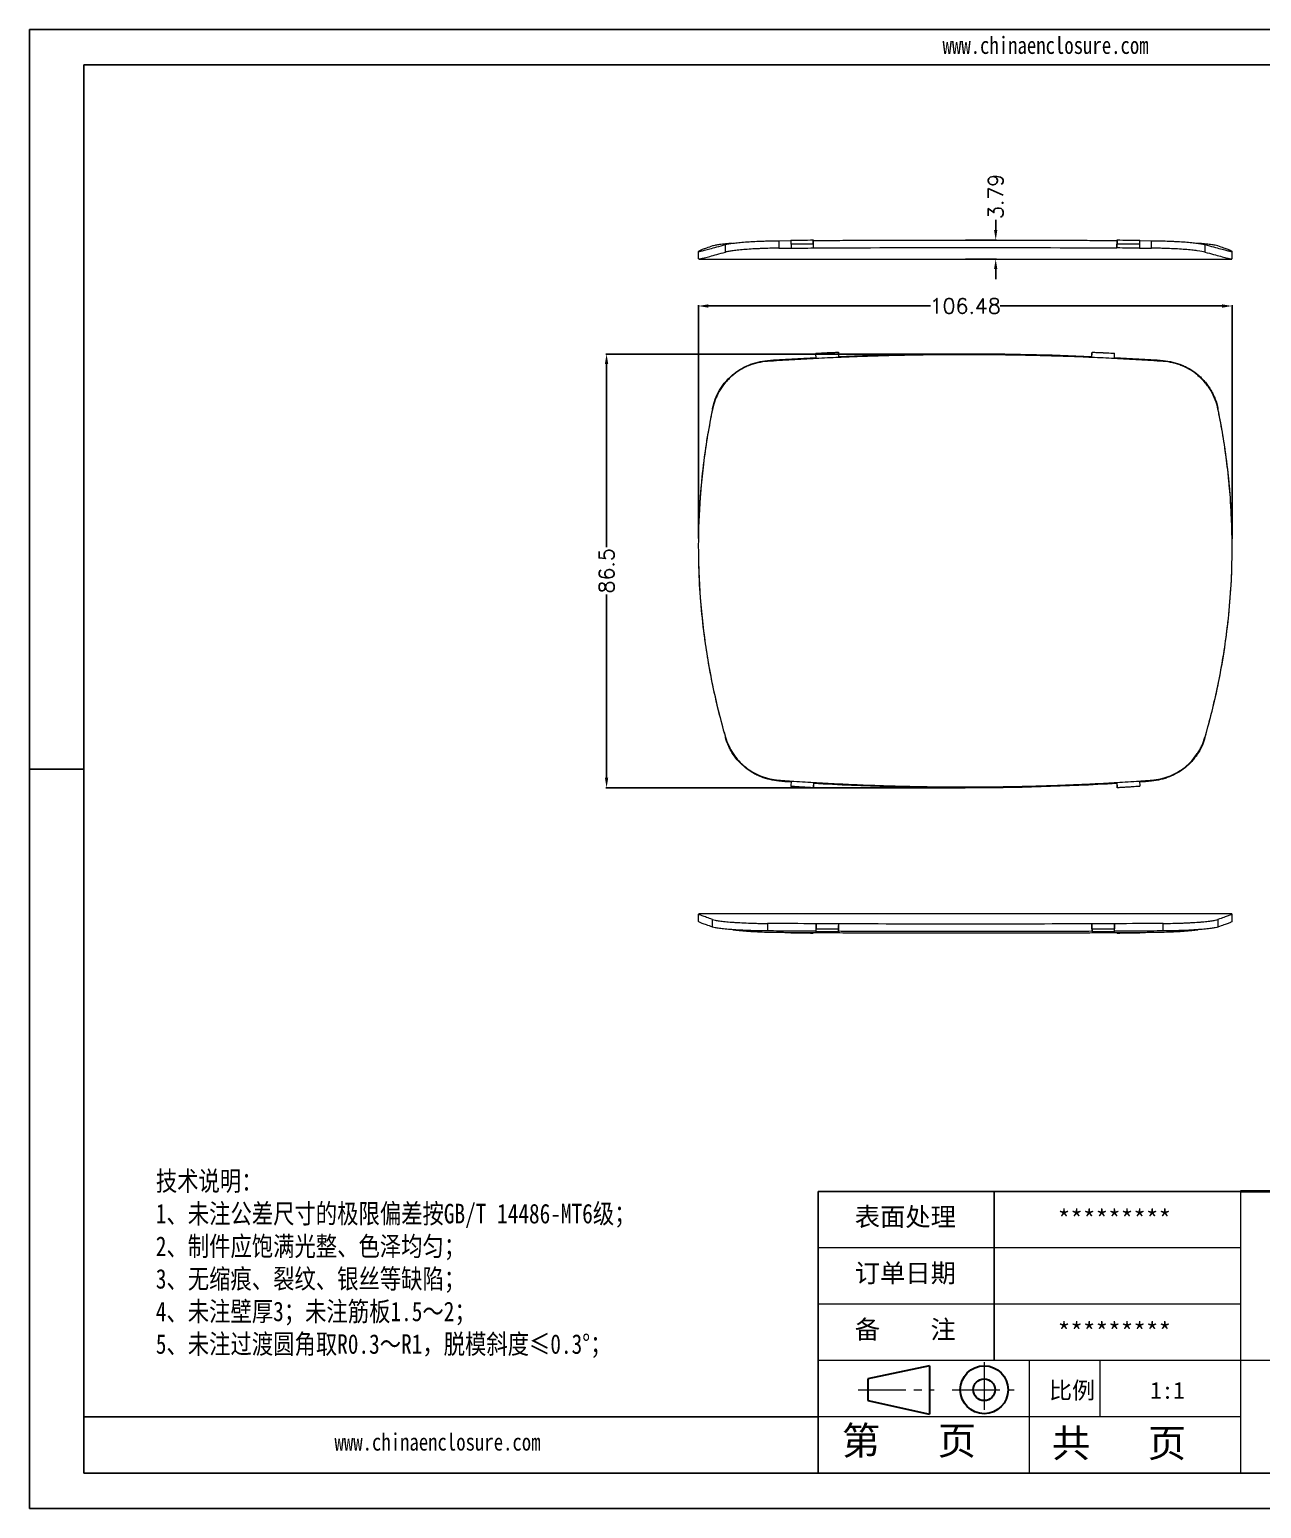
# Model space of a CAD drawing. Header units: inches. Extents: x 2685 to 4830, y 1126 to 1652.
# Drawn here: x 4412.7 to 4658.5, y 1125.7 to 1420.6 of the extents above; entities that cross this region are included whole.
import ezdxf

# ---------------------------------------------------------------- set-up
doc = ezdxf.new("R2010")
doc.units = ezdxf.units.IN
doc.header["$LTSCALE"] = 0.5
doc.linetypes.add('CENTER2', pattern=[28.575, 19.05, -3.175, 3.175, -3.175])
doc.layers.add('文字', color=81, linetype='Continuous')
for name, color, linetype, lineweight in [('粗实线', 7, 'Continuous', 30), ('细实线', 3, 'Continuous', 9), ('细点划线', 2, 'CENTER2', 9)]:
    doc.layers.add(name, color=color, linetype=linetype, lineweight=lineweight)
doc.styles.get("Standard").update_dxf_attribs({"font": 'txt', "bigfont": 'gbcbig.shx'})
doc.styles.add('宋体', font='', dxfattribs={"width": 0.8, "height": 3.5})
doc.styles.get('宋体').set_extended_font_data('SimSun')
doc.dimstyles.new('3', dxfattribs={"dimtxt": 3, "dimasz": 2, "dimexe": 0.18, "dimexo": 0.0625, "dimgap": 0.2, "dimtad": 0, "dimzin": 12, "dimdsep": 46, "dimtxsty": 'Standard', "dimcen": 1, "dimclrd": 3, "dimclre": 3, "dimclrt": 256, "dimadec": 0, "dimazin": 0, "dimtfac": 1, "dimtofl": 0, "dimtmove": 0, "dimatfit": 3, "dimfxl": 1, "dimtolj": 1, "dimtzin": 0, "dimarcsym": 0})

# ---------------------------------------------------------------- blocks, each defined once
blk = doc.blocks.new('*D129')
at = {"color": 3, "lineweight": -2}
for p, q in [((4546.14, 1319.1), (4546.14, 1365.67)), ((4548.14, 1365.49), (4592.43, 1365.49)), ((4650.62, 1365.49), (4606.33, 1365.49)), ((4652.62, 1319.03), (4652.62, 1365.67))]:
    blk.add_line(p, q, dxfattribs=at)
at = {"color": 3}
for points in [[(4548.14, 1365.82), (4548.14, 1365.15), (4546.14, 1365.49)], [(4650.62, 1365.82), (4650.62, 1365.15), (4652.62, 1365.49)]]:
    blk.add_solid(points, dxfattribs=at)
at = {"layer": 'Defpoints', "color": 0}
for p in [(4652.62, 1365.49), (4546.14, 1319.04), (4652.62, 1318.97)]:
    blk.add_point(p, dxfattribs=at)
at = {"insert": (4599.38, 1365.49), "char_height": 3, "attachment_point": 5}
blk.add_mtext('\\A1;106.48', dxfattribs=at)
blk = doc.blocks.new('*D130')
at = {"color": 3, "lineweight": -2}
for p, q in [((4599.32, 1355.91), (4527.65, 1355.91)), ((4527.83, 1353.91), (4527.83, 1317.36)), ((4527.83, 1271.41), (4527.83, 1307.96)), ((4599.32, 1269.41), (4527.65, 1269.41))]:
    blk.add_line(p, q, dxfattribs=at)
at = {"color": 3}
for points in [[(4527.49, 1353.91), (4528.16, 1353.91), (4527.83, 1355.91)], [(4527.49, 1271.41), (4528.16, 1271.41), (4527.83, 1269.41)]]:
    blk.add_solid(points, dxfattribs=at)
at = {"layer": 'Defpoints', "color": 0}
for p in [(4599.38, 1355.91), (4527.83, 1269.41), (4599.38, 1269.41)]:
    blk.add_point(p, dxfattribs=at)
at = {"insert": (4527.83, 1312.66), "char_height": 3, "attachment_point": 5, "rotation": 90}
blk.add_mtext('\\A1;86.5', dxfattribs=at)
blk = doc.blocks.new('*D132')
at = {"color": 3, "lineweight": -2}
for p, q in [((4605.46, 1380.65), (4605.46, 1382.65)), ((4599.44, 1378.65), (4605.64, 1378.65)), ((4599.44, 1374.85), (4605.64, 1374.85)), ((4605.46, 1372.85), (4605.46, 1370.85))]:
    blk.add_line(p, q, dxfattribs=at)
at = {"color": 3}
for points in [[(4605.13, 1380.65), (4605.79, 1380.65), (4605.46, 1378.65)], [(4605.13, 1372.85), (4605.79, 1372.85), (4605.46, 1374.85)]]:
    blk.add_solid(points, dxfattribs=at)
at = {"layer": 'Defpoints', "color": 0}
for p in [(4599.38, 1378.65), (4605.46, 1378.65), (4599.38, 1374.85)]:
    blk.add_point(p, dxfattribs=at)
at = {"insert": (4605.46, 1387.35), "char_height": 3, "attachment_point": 5, "rotation": 90}
blk.add_mtext('\\A1;3.79', dxfattribs=at)

msp = doc.modelspace()

# ---------------------------------------------------------------- linework, layer by layer
for p, q in [((4412.711, 1420.624), (4829.879, 1420.624)), ((4412.711, 1420.624), (4412.711, 1125.657)), ((4423.505, 1413.601), (4822.856, 1413.601)), ((4423.505, 1413.601), (4423.505, 1132.68)), ((4423.505, 1273.14), (4412.711, 1273.14)), ((4412.711, 1262.216), (4412.711, 1125.657)), ((4654.303, 1188.864), (4570.027, 1188.864)), ((4570.027, 1132.68), (4570.027, 1188.864)), ((4605.142, 1155.153), (4605.142, 1188.864)), ((4570.027, 1143.917), (4423.505, 1143.917)), ((4423.505, 1132.68), (4822.856, 1132.68)), ((4412.711, 1125.657), (4829.879, 1125.657)), ((4412.711, 1125.657), (4605.844, 1125.657))]:
    msp.add_line(p, q)
at = {"color": 7, "linetype": 'Continuous', "lineweight": 15}
for p, q in [((4562.202, 1378.512), (4564.564, 1378.528)), ((4564.564, 1378.628), (4564.564, 1377.855)), ((4564.633, 1377.855), (4564.633, 1377.036)), ((4569.073, 1377.855), (4569.073, 1378.658)), ((4569.132, 1378.557), (4569.073, 1378.658)), ((4569.128, 1377.855), (4569.073, 1377.855)), ((4569.132, 1377.065), (4569.132, 1378.557)), ((4629.632, 1378.557), (4629.691, 1378.658)), ((4629.632, 1378.557), (4629.632, 1377.065)), ((4629.691, 1377.855), (4629.637, 1377.855)), ((4629.691, 1378.658), (4629.691, 1377.855)), ((4634.131, 1377.855), (4634.131, 1377.036)), ((4634.2, 1377.855), (4634.2, 1378.628)), ((4634.2, 1378.528), (4636.563, 1378.512)), ((4546.132, 1376.368), (4546.132, 1374.868)), ((4546.203, 1374.855), (4652.56, 1374.855)), ((4652.632, 1374.868), (4652.632, 1376.368)), ((4569.581, 1356.059), (4569.581, 1356.008)), ((4569.632, 1355.013), (4569.581, 1356.008)), ((4574.089, 1356.219), (4574.089, 1356.273)), ((4574.132, 1355.225), (4574.089, 1356.219)), ((4574.128, 1355.368), (4574.132, 1355.368)), ((4574.132, 1355.225), (4574.132, 1355.368)), ((4624.632, 1355.225), (4624.676, 1356.219)), ((4624.632, 1355.368), (4624.632, 1355.225)), ((4624.636, 1355.368), (4624.632, 1355.368)), ((4624.676, 1356.273), (4624.676, 1356.219)), ((4629.132, 1355.013), (4629.183, 1356.008)), ((4629.183, 1356.008), (4629.183, 1356.059)), ((4564.632, 1270.743), (4564.564, 1269.75)), ((4564.564, 1269.75), (4564.564, 1269.672)), ((4569.132, 1270.458), (4569.073, 1269.465)), ((4569.073, 1269.383), (4569.073, 1269.465)), ((4569.132, 1270.307), (4569.128, 1270.307)), ((4569.132, 1270.307), (4569.132, 1270.458)), ((4629.632, 1270.458), (4629.691, 1269.465)), ((4629.632, 1270.458), (4629.632, 1270.307)), ((4629.632, 1270.307), (4629.637, 1270.307)), ((4629.691, 1269.465), (4629.691, 1269.383)), ((4634.132, 1270.743), (4634.2, 1269.75)), ((4634.2, 1269.672), (4634.2, 1269.75)), ((4546.132, 1244.214), (4546.132, 1242.714)), ((4652.56, 1244.228), (4546.203, 1244.228)), ((4569.632, 1241.228), (4569.632, 1242.276)), ((4574.132, 1240.763), (4574.132, 1242.256)), ((4624.632, 1242.256), (4624.632, 1240.763)), ((4629.132, 1241.228), (4629.132, 1242.276)), ((4652.632, 1242.715), (4652.632, 1244.214)), ((4564.632, 1240.554), (4564.564, 1240.454)), ((4564.564, 1240.454), (4564.564, 1240.554)), ((4569.132, 1240.525), (4569.073, 1240.424)), ((4569.581, 1241.228), (4569.581, 1240.688)), ((4574.089, 1240.668), (4574.089, 1241.228)), ((4574.089, 1241.228), (4574.128, 1241.228)), ((4574.132, 1240.763), (4574.089, 1240.668)), ((4624.632, 1240.763), (4624.676, 1240.668)), ((4624.636, 1241.228), (4624.676, 1241.228)), ((4624.676, 1241.228), (4624.676, 1240.668)), ((4629.183, 1240.688), (4629.183, 1241.228)), ((4629.632, 1240.525), (4629.691, 1240.424)), ((4634.132, 1240.554), (4634.2, 1240.454)), ((4634.2, 1240.554), (4634.2, 1240.454))]:
    msp.add_line(p, q, dxfattribs=at)
at = {"color": 7, "linetype": 'Continuous', "lineweight": 15, "flags": 128}
for points in [[(4551.556, 1376.244), (4551.554, 1376.617), (4551.552, 1377.177), (4551.551, 1377.444), (4551.549, 1377.737)], [(4562.202, 1378.512), (4562.205, 1377.765), (4562.206, 1377.408), (4562.207, 1377.019)], [(4564.627, 1377.855), (4564.629, 1377.445), (4564.632, 1377.036)], [(4569.132, 1377.065), (4569.13, 1377.46), (4569.128, 1377.855)], [(4629.632, 1377.065), (4629.635, 1377.46), (4629.637, 1377.855)], [(4634.138, 1377.855), (4634.135, 1377.445), (4634.132, 1377.036)], [(4636.557, 1377.019), (4636.559, 1377.392), (4636.561, 1377.952), (4636.562, 1378.362), (4636.563, 1378.512)], [(4647.215, 1377.737), (4647.212, 1376.991), (4647.211, 1376.863), (4647.21, 1376.481), (4647.209, 1376.244)], [(4559.904, 1354.577), (4559.903, 1354.542), (4559.902, 1354.507), (4559.9, 1354.437)], [(4574.089, 1356.273), (4574.1, 1356.022), (4574.116, 1355.646), (4574.128, 1355.368)], [(4624.636, 1355.368), (4624.654, 1355.771), (4624.665, 1356.022), (4624.676, 1356.273)], [(4638.864, 1354.437), (4638.863, 1354.472), (4638.862, 1354.507), (4638.86, 1354.577)], [(4548.962, 1344.931), (4548.965, 1344.998), (4548.965, 1345.01), (4548.967, 1345.054), (4548.968, 1345.066)], [(4649.797, 1345.066), (4649.798, 1345.032), (4649.8, 1344.998), (4649.803, 1344.931)], [(4551.556, 1279.356), (4551.554, 1279.391), (4551.552, 1279.444), (4551.551, 1279.469), (4551.549, 1279.497)], [(4647.215, 1279.497), (4647.212, 1279.426), (4647.211, 1279.414), (4647.21, 1279.378), (4647.209, 1279.356)], [(4562.202, 1270.913), (4562.205, 1270.838), (4562.206, 1270.802), (4562.207, 1270.763)], [(4569.128, 1270.307), (4569.103, 1269.885), (4569.088, 1269.634), (4569.073, 1269.383)], [(4629.691, 1269.383), (4629.677, 1269.634), (4629.662, 1269.885), (4629.637, 1270.307)], [(4636.557, 1270.763), (4636.559, 1270.801), (4636.561, 1270.857), (4636.562, 1270.898), (4636.563, 1270.913)], [(4548.962, 1241.623), (4548.965, 1242.37), (4548.965, 1242.506), (4548.967, 1242.995), (4548.968, 1243.117)], [(4559.904, 1242.331), (4559.903, 1241.957), (4559.902, 1241.584), (4559.9, 1240.837)], [(4569.632, 1242.276), (4569.63, 1241.752), (4569.627, 1241.228)], [(4574.128, 1241.228), (4574.13, 1241.742), (4574.132, 1242.256)], [(4624.636, 1241.228), (4624.634, 1241.742), (4624.632, 1242.256)], [(4629.132, 1242.276), (4629.135, 1241.752), (4629.137, 1241.228)], [(4638.864, 1240.837), (4638.863, 1241.21), (4638.862, 1241.584), (4638.86, 1242.331)], [(4649.797, 1243.117), (4649.798, 1242.744), (4649.8, 1242.37), (4649.803, 1241.623)]]:
    msp.add_lwpolyline(points, dxfattribs=at)
at = {"color": 7, "linetype": 'Continuous', "lineweight": 15}
for points, knots in [([(4546.203, 1376.364), (4546.207, 1376.361), (4546.229, 1376.347), (4546.595, 1376.422), (4547.316, 1376.595), (4548.396, 1376.878), (4549.77, 1377.249), (4550.956, 1377.574), (4551.549, 1377.737)], [0, 0, 0, 0, 0.0445621, 0.2364547, 0.427833, 0.6185109, 0.8090425, 1, 1, 1, 1]), ([(4552.92, 1377.986), (4552.812, 1377.979), (4552.165, 1377.936), (4551.197, 1377.839), (4550.135, 1377.709), (4549.382, 1377.58), (4549.102, 1377.499), (4548.962, 1377.459)], [0, 0, 0, 0, 0.0513586, 0.3077341, 0.5641096, 0.7820547, 1, 1, 1, 1]), ([(4551.549, 1377.737), (4551.892, 1377.831), (4552.401, 1377.924), (4553.244, 1378.035), (4553.424, 1378.057), (4553.799, 1378.1), (4553.994, 1378.121), (4554.605, 1378.181), (4555.044, 1378.22), (4555.987, 1378.291), (4556.495, 1378.325), (4557.542, 1378.384), (4558.085, 1378.409), (4558.929, 1378.442), (4559.215, 1378.452), (4559.798, 1378.47), (4560.095, 1378.478), (4560.987, 1378.498), (4561.59, 1378.507), (4562.202, 1378.512)], [0, 0, 0, 0, 0.25, 0.25, 0.3125, 0.3125, 0.375, 0.375, 0.5, 0.5, 0.625, 0.625, 0.75, 0.75, 0.8125, 0.8125, 0.875, 0.875, 1, 1, 1, 1]), ([(4569.073, 1377.855), (4568.073, 1377.855), (4567.073, 1377.855), (4566.073, 1377.855), (4565.57, 1377.855), (4565.067, 1377.855), (4564.564, 1377.855)], [0, 0, 0, 0, 0.0030059518, 0.0030059518, 0.0030059518, 0.0045180425, 0.0045180425, 0.0045180425, 0.0045180425]), ([(4569.132, 1378.557), (4569.907, 1378.562), (4571.457, 1378.571), (4573.781, 1378.583), (4576.107, 1378.595), (4578.432, 1378.605), (4580.759, 1378.614), (4583.085, 1378.622), (4585.412, 1378.629), (4587.739, 1378.635), (4590.067, 1378.64), (4592.395, 1378.644), (4594.724, 1378.647), (4597.053, 1378.648), (4600.048, 1378.649), (4603.708, 1378.647), (4608.032, 1378.642), (4612.355, 1378.632), (4616.677, 1378.619), (4620.997, 1378.602), (4625.316, 1378.582), (4628.193, 1378.566), (4629.632, 1378.557)], [0, 0, 0, 0, 0.0384606, 0.0769184, 0.1153742, 0.1538289, 0.1922833, 0.230738, 0.269194, 0.3076521, 0.3461129, 0.3845774, 0.4230463, 0.4615204, 0.5000005, 0.5714586, 0.6428984, 0.7143248, 0.7857431, 0.8571584, 0.9285756, 1, 1, 1, 1]), ([(4634.2, 1377.855), (4633.201, 1377.855), (4632.201, 1377.855), (4631.201, 1377.855), (4630.698, 1377.855), (4630.195, 1377.855), (4629.691, 1377.855)], [0, 0, 0, 0, 0.0030059518, 0.0030059518, 0.0030059518, 0.0045180425, 0.0045180425, 0.0045180425, 0.0045180425]), ([(4636.563, 1378.512), (4637.785, 1378.503), (4638.963, 1378.476), (4640.381, 1378.421), (4640.662, 1378.409), (4641.21, 1378.383), (4641.478, 1378.369), (4642.261, 1378.325), (4642.759, 1378.293), (4643.704, 1378.221), (4644.153, 1378.182), (4644.969, 1378.101), (4645.341, 1378.058), (4645.845, 1377.992), (4646.004, 1377.97), (4646.303, 1377.924), (4646.443, 1377.901), (4646.829, 1377.831), (4647.044, 1377.784), (4647.215, 1377.737)], [0, 0, 0, 0, 0.25, 0.25, 0.3125, 0.3125, 0.375, 0.375, 0.5, 0.5, 0.625, 0.625, 0.75, 0.75, 0.8125, 0.8125, 0.875, 0.875, 1, 1, 1, 1]), ([(4649.803, 1377.459), (4649.633, 1377.507), (4649.294, 1377.602), (4648.377, 1377.744), (4647.233, 1377.877), (4646.274, 1377.953), (4645.813, 1377.99)], [0, 0, 0, 0, 0.2546759, 0.5093515, 0.7640283, 1, 1, 1, 1]), ([(4647.215, 1377.737), (4647.808, 1377.575), (4648.992, 1377.25), (4650.362, 1376.879), (4651.441, 1376.597), (4652.163, 1376.424), (4652.532, 1376.347), (4652.556, 1376.361), (4652.56, 1376.364)], [0, 0, 0, 0, 0.1906172, 0.3807004, 0.5707078, 0.7613236, 0.9523812, 1, 1, 1, 1]), ([(4548.962, 1377.459), (4548.55, 1377.315), (4547.726, 1377.029), (4546.875, 1376.714), (4546.34, 1376.496), (4546.108, 1376.386), (4546.153, 1376.378), (4546.162, 1376.377)], [0, 0, 0, 0, 0.23556323, 0.47080985, 0.70641655, 0.94176837, 1, 1, 1, 1]), ([(4546.203, 1374.864), (4546.207, 1374.861), (4546.229, 1374.847), (4546.595, 1374.922), (4547.317, 1375.096), (4548.399, 1375.38), (4549.774, 1375.753), (4550.961, 1376.08), (4551.556, 1376.244)], [0, 0, 0, 0, 0.0445378, 0.2364524, 0.4278456, 0.6185313, 0.8090582, 1, 1, 1, 1]), ([(4562.207, 1377.019), (4560.985, 1377.01), (4559.806, 1376.983), (4558.388, 1376.928), (4558.107, 1376.916), (4557.559, 1376.89), (4557.291, 1376.877), (4556.507, 1376.833), (4556.01, 1376.8), (4555.065, 1376.728), (4554.616, 1376.689), (4553.799, 1376.608), (4553.428, 1376.565), (4552.924, 1376.499), (4552.765, 1376.476), (4552.467, 1376.431), (4552.327, 1376.408), (4551.941, 1376.338), (4551.726, 1376.291), (4551.556, 1376.244)], [0, 0, 0, 0, 0.25, 0.25, 0.3125, 0.3125, 0.375, 0.375, 0.5, 0.5, 0.625, 0.625, 0.75, 0.75, 0.8125, 0.8125, 0.875, 0.875, 1, 1, 1, 1]), ([(4569.132, 1377.065), (4579.204, 1377.125), (4589.287, 1377.157), (4609.477, 1377.157), (4619.561, 1377.125), (4629.632, 1377.065)], [0.16593673, 0.16593673, 0.16593673, 0.16593673, 0.5, 0.5, 0.83406327, 0.83406327, 0.83406327, 0.83406327]), ([(4647.209, 1376.244), (4646.867, 1376.338), (4646.358, 1376.43), (4645.516, 1376.542), (4645.336, 1376.564), (4644.962, 1376.607), (4644.766, 1376.628), (4644.155, 1376.689), (4643.716, 1376.727), (4642.773, 1376.799), (4642.266, 1376.832), (4641.218, 1376.891), (4640.675, 1376.917), (4639.831, 1376.949), (4639.544, 1376.959), (4638.961, 1376.977), (4638.665, 1376.985), (4637.772, 1377.006), (4637.168, 1377.015), (4636.557, 1377.019)], [0, 0, 0, 0, 0.25, 0.25, 0.3125, 0.3125, 0.375, 0.375, 0.5, 0.5, 0.625, 0.625, 0.75, 0.75, 0.8125, 0.8125, 0.875, 0.875, 1, 1, 1, 1]), ([(4647.209, 1376.244), (4647.802, 1376.08), (4648.988, 1375.754), (4650.36, 1375.382), (4651.44, 1375.098), (4652.163, 1374.924), (4652.532, 1374.847), (4652.556, 1374.861), (4652.56, 1374.864)], [0, 0, 0, 0, 0.1906024, 0.3806815, 0.5706968, 0.7613276, 0.9524071, 1, 1, 1, 1]), ([(4652.603, 1376.377), (4652.612, 1376.378), (4652.658, 1376.385), (4652.427, 1376.495), (4651.892, 1376.713), (4651.041, 1377.028), (4650.215, 1377.315), (4649.803, 1377.459)], [0, 0, 0, 0, 0.0561051, 0.2928947, 0.5285062, 0.7641201, 1, 1, 1, 1]), ([(4559.9, 1354.437), (4559.246, 1354.393), (4558.605, 1354.296), (4557.347, 1354.003), (4556.731, 1353.806), (4555.824, 1353.433), (4555.527, 1353.296), (4554.949, 1353.001), (4554.668, 1352.842), (4553.844, 1352.334), (4553.323, 1351.952), (4552.585, 1351.311), (4552.346, 1351.086), (4551.892, 1350.622), (4551.676, 1350.382), (4551.058, 1349.638), (4550.687, 1349.111), (4550.193, 1348.27), (4550.038, 1347.981), (4549.756, 1347.395), (4549.627, 1347.098), (4549.278, 1346.192), (4549.095, 1345.57), (4548.962, 1344.931)], [0, 0, 0, 0, 0.125, 0.125, 0.25, 0.25, 0.3125, 0.3125, 0.375, 0.375, 0.5, 0.5, 0.5625, 0.5625, 0.625, 0.625, 0.75, 0.75, 0.8125, 0.8125, 0.875, 0.875, 1, 1, 1, 1]), ([(4548.968, 1345.066), (4549.1, 1345.706), (4549.283, 1346.326), (4549.746, 1347.529), (4550.025, 1348.112), (4550.52, 1348.956), (4550.696, 1349.231), (4551.068, 1349.762), (4551.264, 1350.018), (4551.882, 1350.763), (4552.333, 1351.226), (4553.07, 1351.867), (4553.326, 1352.072), (4553.849, 1352.457), (4554.117, 1352.638), (4554.941, 1353.148), (4555.516, 1353.442), (4556.419, 1353.816), (4556.727, 1353.929), (4557.347, 1354.128), (4557.661, 1354.215), (4558.608, 1354.436), (4559.25, 1354.533), (4559.904, 1354.577)], [0, 0, 0, 0, 0.125, 0.125, 0.25, 0.25, 0.3125, 0.3125, 0.375, 0.375, 0.5, 0.5, 0.5625, 0.5625, 0.625, 0.625, 0.75, 0.75, 0.8125, 0.8125, 0.875, 0.875, 1, 1, 1, 1]), ([(4569.632, 1355.013), (4568.821, 1354.971), (4567.198, 1354.887), (4564.765, 1354.747), (4562.332, 1354.598), (4560.711, 1354.491), (4559.9, 1354.437)], [0, 0, 0, 0, 0.2499657, 0.4999513, 0.7499613, 1, 1, 1, 1]), ([(4569.581, 1356.059), (4570.582, 1356.11), (4571.582, 1356.159), (4572.583, 1356.205), (4573.085, 1356.229), (4573.587, 1356.251), (4574.089, 1356.273)], [0, 0, 0, 0, 0.0030052379, 0.0030052379, 0.0030052379, 0.0045128198, 0.0045128198, 0.0045128198, 0.0045128198]), ([(4574.133, 1355.225), (4573.383, 1355.192), (4571.882, 1355.126), (4570.382, 1355.051), (4569.632, 1355.013)], [0, 0, 0, 0, 0.4999893, 1, 1, 1, 1]), ([(4624.631, 1355.368), (4616.221, 1355.732), (4607.805, 1355.914), (4590.959, 1355.914), (4582.542, 1355.732), (4574.132, 1355.368)], [0.23864944, 0.23864944, 0.23864944, 0.23864944, 0.5, 0.5, 0.76136253, 0.76136253, 0.76136253, 0.76136253]), ([(4624.632, 1355.225), (4623.868, 1355.257), (4622.339, 1355.321), (4620.044, 1355.406), (4617.75, 1355.483), (4615.455, 1355.55), (4613.16, 1355.609), (4610.864, 1355.658), (4608.569, 1355.699), (4606.272, 1355.73), (4603.976, 1355.753), (4601.679, 1355.766), (4598.744, 1355.772), (4595.172, 1355.759), (4590.962, 1355.714), (4586.753, 1355.638), (4582.545, 1355.532), (4578.338, 1355.398), (4575.535, 1355.283), (4574.133, 1355.225)], [0, 0, 0, 0, 0.0454476, 0.0908947, 0.1363418, 0.1817898, 0.2272393, 0.2726911, 0.3181458, 0.3636042, 0.4090669, 0.4545347, 0.5000083, 0.5833693, 0.6667129, 0.7500434, 0.8333652, 0.9166826, 1, 1, 1, 1]), ([(4629.132, 1355.013), (4628.382, 1355.051), (4626.882, 1355.126), (4625.382, 1355.192), (4624.632, 1355.225)], [0, 0, 0, 0, 0.5000107, 1, 1, 1, 1]), ([(4624.676, 1356.273), (4625.676, 1356.229), (4626.677, 1356.183), (4627.678, 1356.134), (4628.18, 1356.11), (4628.681, 1356.085), (4629.183, 1356.059)], [0, 0, 0, 0, 0.0030052379, 0.0030052379, 0.0030052379, 0.0045128198, 0.0045128198, 0.0045128198, 0.0045128198]), ([(4638.864, 1354.437), (4638.054, 1354.491), (4636.432, 1354.598), (4633.999, 1354.747), (4631.566, 1354.887), (4629.943, 1354.971), (4629.132, 1355.013)], [0, 0, 0, 0, 0.2500387, 0.5000487, 0.7500343, 1, 1, 1, 1]), ([(4638.86, 1354.577), (4639.514, 1354.533), (4640.155, 1354.436), (4641.413, 1354.142), (4642.03, 1353.945), (4642.937, 1353.572), (4643.234, 1353.435), (4643.811, 1353.14), (4644.093, 1352.981), (4644.917, 1352.472), (4645.438, 1352.09), (4646.176, 1351.449), (4646.414, 1351.224), (4646.868, 1350.76), (4647.084, 1350.52), (4647.703, 1349.775), (4648.074, 1349.247), (4648.567, 1348.406), (4648.721, 1348.117), (4649.004, 1347.531), (4649.132, 1347.233), (4649.481, 1346.327), (4649.664, 1345.706), (4649.797, 1345.066)], [0, 0, 0, 0, 0.125, 0.125, 0.25, 0.25, 0.3125, 0.3125, 0.375, 0.375, 0.5, 0.5, 0.5625, 0.5625, 0.625, 0.625, 0.75, 0.75, 0.8125, 0.8125, 0.875, 0.875, 1, 1, 1, 1]), ([(4649.803, 1344.931), (4649.67, 1345.571), (4649.486, 1346.191), (4649.023, 1347.393), (4648.744, 1347.976), (4648.249, 1348.82), (4648.072, 1349.095), (4647.7, 1349.625), (4647.504, 1349.882), (4646.887, 1350.626), (4646.436, 1351.088), (4645.698, 1351.729), (4645.442, 1351.934), (4644.919, 1352.319), (4644.651, 1352.5), (4643.827, 1353.009), (4643.252, 1353.303), (4642.35, 1353.676), (4642.041, 1353.789), (4641.421, 1353.988), (4641.108, 1354.075), (4640.161, 1354.296), (4639.518, 1354.393), (4638.864, 1354.437)], [0, 0, 0, 0, 0.125, 0.125, 0.25, 0.25, 0.3125, 0.3125, 0.375, 0.375, 0.5, 0.5, 0.5625, 0.5625, 0.625, 0.625, 0.75, 0.75, 0.8125, 0.8125, 0.875, 0.875, 1, 1, 1, 1]), ([(4548.968, 1345.066), (4548.555, 1342.922), (4547.73, 1338.639), (4546.875, 1332.139), (4546.349, 1325.607), (4546.115, 1321.231), (4546.142, 1319.041), (4546.142, 1319.035)], [0, 0, 0, 0, 0.2499684, 0.4996044, 0.749635, 0.9993989, 1, 1, 1, 1]), ([(4652.623, 1318.966), (4652.623, 1318.971), (4652.651, 1321.175), (4652.418, 1325.567), (4651.892, 1332.118), (4651.037, 1338.627), (4650.21, 1342.919), (4649.797, 1345.066)], [0, 0, 0, 0, 0.0005858, 0.2513114, 0.5007874, 0.7502562, 1, 1, 1, 1]), ([(4548.962, 1344.931), (4548.916, 1344.709), (4548.825, 1344.266), (4548.397, 1342.122), (4547.751, 1338.484), (4546.837, 1331.86), (4546.163, 1323.71), (4546.088, 1316.743), (4546.31, 1309.502), (4546.744, 1303.744), (4547.673, 1296.821), (4548.566, 1291.68), (4549.655, 1286.579), (4550.599, 1282.87), (4551.255, 1280.516), (4551.451, 1279.837), (4551.549, 1279.497)], [0, 0, 0, 0, 0.0102825, 0.0205653, 0.099305, 0.1779777, 0.323934, 0.4697995, 0.4934359, 0.6522744, 0.7311665, 0.8101115, 0.8889492, 0.9678629, 0.9839315, 1, 1, 1, 1]), ([(4647.215, 1279.497), (4647.313, 1279.835), (4647.509, 1280.512), (4648.163, 1282.86), (4649.106, 1286.562), (4650.193, 1291.65), (4651.085, 1296.776), (4652.013, 1303.672), (4652.451, 1309.445), (4652.681, 1316.851), (4652.611, 1322.449), (4652.153, 1329.138), (4651.627, 1334.121), (4650.915, 1339.079), (4650.266, 1342.675), (4649.866, 1344.62), (4649.803, 1344.931)], [0, 0, 0, 0, 0.016012, 0.032024, 0.110777, 0.1894542, 0.2681336, 0.3467604, 0.5049325, 0.5301899, 0.6825938, 0.7583272, 0.8340998, 0.9098148, 0.9855934, 1, 1, 1, 1]), ([(4546.209, 1313.529), (4546.212, 1313.179), (4546.236, 1310.574), (4546.597, 1305.73), (4547.316, 1299.028), (4548.399, 1292.393), (4549.774, 1285.821), (4550.961, 1281.512), (4551.556, 1279.356)], [0, 0, 0, 0, 0.0302765, 0.2250556, 0.4193056, 0.6128375, 0.8062082, 1, 1, 1, 1]), ([(4647.209, 1279.356), (4647.802, 1281.508), (4648.988, 1285.809), (4650.36, 1292.363), (4651.441, 1298.976), (4652.16, 1305.651), (4652.525, 1310.506), (4652.55, 1313.13), (4652.553, 1313.51)], [0, 0, 0, 0, 0.19355758, 0.3865837, 0.57954502, 0.77313144, 0.96717357, 1, 1, 1, 1]), ([(4551.549, 1279.497), (4551.892, 1278.324), (4552.401, 1277.232), (4553.244, 1275.967), (4553.424, 1275.719), (4553.799, 1275.241), (4553.994, 1275.01), (4554.605, 1274.341), (4555.044, 1273.928), (4555.987, 1273.167), (4556.495, 1272.818), (4557.542, 1272.209), (4558.085, 1271.945), (4558.929, 1271.612), (4559.215, 1271.511), (4559.798, 1271.331), (4560.095, 1271.251), (4560.987, 1271.048), (4561.59, 1270.957), (4562.202, 1270.913)], [0, 0, 0, 0, 0.25, 0.25, 0.3125, 0.3125, 0.375, 0.375, 0.5, 0.5, 0.625, 0.625, 0.75, 0.75, 0.8125, 0.8125, 0.875, 0.875, 1, 1, 1, 1]), ([(4562.207, 1270.763), (4560.985, 1270.852), (4559.806, 1271.121), (4558.388, 1271.679), (4558.107, 1271.802), (4557.559, 1272.067), (4557.291, 1272.209), (4556.507, 1272.665), (4556.01, 1273.007), (4555.065, 1273.767), (4554.616, 1274.189), (4553.799, 1275.082), (4553.428, 1275.557), (4552.924, 1276.31), (4552.765, 1276.568), (4552.467, 1277.099), (4552.327, 1277.371), (4551.941, 1278.199), (4551.726, 1278.769), (4551.556, 1279.356)], [0, 0, 0, 0, 0.25, 0.25, 0.3125, 0.3125, 0.375, 0.375, 0.5, 0.5, 0.625, 0.625, 0.75, 0.75, 0.8125, 0.8125, 0.875, 0.875, 1, 1, 1, 1]), ([(4647.209, 1279.356), (4646.867, 1278.182), (4646.358, 1277.089), (4645.516, 1275.823), (4645.336, 1275.574), (4644.962, 1275.096), (4644.766, 1274.865), (4644.155, 1274.196), (4643.716, 1273.782), (4642.773, 1273.02), (4642.266, 1272.67), (4641.218, 1272.061), (4640.675, 1271.797), (4639.831, 1271.463), (4639.544, 1271.362), (4638.961, 1271.182), (4638.665, 1271.102), (4637.772, 1270.898), (4637.168, 1270.808), (4636.557, 1270.763)], [0, 0, 0, 0, 0.25, 0.25, 0.3125, 0.3125, 0.375, 0.375, 0.5, 0.5, 0.625, 0.625, 0.75, 0.75, 0.8125, 0.8125, 0.875, 0.875, 1, 1, 1, 1]), ([(4636.563, 1270.913), (4637.785, 1271.002), (4638.963, 1271.27), (4640.381, 1271.827), (4640.662, 1271.95), (4641.21, 1272.215), (4641.478, 1272.357), (4642.261, 1272.812), (4642.759, 1273.154), (4643.704, 1273.913), (4644.153, 1274.334), (4644.969, 1275.227), (4645.341, 1275.701), (4645.845, 1276.454), (4646.004, 1276.712), (4646.303, 1277.242), (4646.443, 1277.514), (4646.829, 1278.342), (4647.044, 1278.91), (4647.215, 1279.497)], [0, 0, 0, 0, 0.25, 0.25, 0.3125, 0.3125, 0.375, 0.375, 0.5, 0.5, 0.625, 0.625, 0.75, 0.75, 0.8125, 0.8125, 0.875, 0.875, 1, 1, 1, 1]), ([(4562.202, 1270.913), (4562.607, 1270.884), (4563.417, 1270.826), (4564.228, 1270.77), (4564.633, 1270.743)], [0, 0, 0, 0, 0.5000187, 1, 1, 1, 1]), ([(4569.073, 1269.383), (4568.073, 1269.443), (4567.073, 1269.506), (4566.073, 1269.571), (4565.57, 1269.604), (4565.067, 1269.638), (4564.564, 1269.672)], [0, 0, 0, 0, 0.0030059518, 0.0030059518, 0.0030059518, 0.0045180425, 0.0045180425, 0.0045180425, 0.0045180425]), ([(4564.633, 1270.743), (4565.383, 1270.693), (4566.882, 1270.593), (4568.382, 1270.503), (4569.132, 1270.458)], [0, 0, 0, 0, 0.5000271, 1, 1, 1, 1]), ([(4569.132, 1270.458), (4569.907, 1270.413), (4571.457, 1270.324), (4573.781, 1270.204), (4576.107, 1270.093), (4578.432, 1269.993), (4580.759, 1269.904), (4583.085, 1269.825), (4585.412, 1269.756), (4587.739, 1269.698), (4590.067, 1269.651), (4592.395, 1269.614), (4594.724, 1269.588), (4597.053, 1269.572), (4600.048, 1269.565), (4603.708, 1269.581), (4608.032, 1269.635), (4612.355, 1269.726), (4616.677, 1269.853), (4620.997, 1270.017), (4625.316, 1270.214), (4628.193, 1270.377), (4629.632, 1270.458)], [0, 0, 0, 0, 0.0384606, 0.0769184, 0.1153742, 0.1538289, 0.1922833, 0.230738, 0.269194, 0.3076521, 0.3461129, 0.3845774, 0.4230463, 0.4615204, 0.5000005, 0.5714586, 0.6428984, 0.7143248, 0.7857431, 0.8571584, 0.9285756, 1, 1, 1, 1]), ([(4569.132, 1270.307), (4579.204, 1269.712), (4589.287, 1269.414), (4609.477, 1269.414), (4619.561, 1269.712), (4629.632, 1270.307)], [0.16593673, 0.16593673, 0.16593673, 0.16593673, 0.5, 0.5, 0.83406327, 0.83406327, 0.83406327, 0.83406327]), ([(4629.632, 1270.458), (4630.382, 1270.503), (4631.883, 1270.593), (4633.382, 1270.693), (4634.132, 1270.743)], [0, 0, 0, 0, 0.4999729, 1, 1, 1, 1]), ([(4634.2, 1269.672), (4633.201, 1269.604), (4632.201, 1269.538), (4631.201, 1269.476), (4630.698, 1269.444), (4630.195, 1269.413), (4629.691, 1269.383)], [0, 0, 0, 0, 0.0030059518, 0.0030059518, 0.0030059518, 0.0045180425, 0.0045180425, 0.0045180425, 0.0045180425]), ([(4634.132, 1270.743), (4634.537, 1270.771), (4635.348, 1270.826), (4636.158, 1270.884), (4636.563, 1270.913)], [0, 0, 0, 0, 0.4999813, 1, 1, 1, 1]), ([(4548.968, 1243.117), (4548.555, 1243.262), (4547.729, 1243.55), (4546.877, 1243.867), (4546.34, 1244.085), (4546.108, 1244.196), (4546.153, 1244.204), (4546.162, 1244.205)], [0, 0, 0, 0, 0.23551637, 0.47071951, 0.70629449, 0.94161816, 1, 1, 1, 1]), ([(4548.962, 1241.623), (4548.55, 1241.767), (4547.726, 1242.054), (4546.875, 1242.369), (4546.34, 1242.586), (4546.108, 1242.697), (4546.153, 1242.704), (4546.162, 1242.705)], [0, 0, 0, 0, 0.23556323, 0.47080985, 0.70641655, 0.94176837, 1, 1, 1, 1]), ([(4548.968, 1243.117), (4549.1, 1243.072), (4549.283, 1243.026), (4549.746, 1242.934), (4550.025, 1242.889), (4550.52, 1242.821), (4550.696, 1242.799), (4551.068, 1242.755), (4551.264, 1242.734), (4551.882, 1242.672), (4552.333, 1242.632), (4553.07, 1242.576), (4553.326, 1242.558), (4553.849, 1242.524), (4554.117, 1242.508), (4554.941, 1242.462), (4555.516, 1242.435), (4556.419, 1242.401), (4556.727, 1242.391), (4557.347, 1242.372), (4557.661, 1242.364), (4558.608, 1242.344), (4559.25, 1242.335), (4559.904, 1242.33)], [0, 0, 0, 0, 0.125, 0.125, 0.25, 0.25, 0.3125, 0.3125, 0.375, 0.375, 0.5, 0.5, 0.5625, 0.5625, 0.625, 0.625, 0.75, 0.75, 0.8125, 0.8125, 0.875, 0.875, 1, 1, 1, 1]), ([(4624.631, 1242.256), (4616.221, 1242.221), (4607.805, 1242.203), (4590.959, 1242.203), (4582.542, 1242.221), (4574.132, 1242.256)], [0.23864944, 0.23864944, 0.23864944, 0.23864944, 0.5, 0.5, 0.76136253, 0.76136253, 0.76136253, 0.76136253]), ([(4638.86, 1242.33), (4639.514, 1242.335), (4640.155, 1242.344), (4641.413, 1242.371), (4642.03, 1242.389), (4642.937, 1242.424), (4643.234, 1242.436), (4643.811, 1242.463), (4644.093, 1242.477), (4644.917, 1242.523), (4645.438, 1242.557), (4646.176, 1242.613), (4646.414, 1242.632), (4646.868, 1242.672), (4647.084, 1242.692), (4647.703, 1242.754), (4648.074, 1242.798), (4648.567, 1242.865), (4648.721, 1242.888), (4649.004, 1242.934), (4649.132, 1242.957), (4649.481, 1243.026), (4649.664, 1243.072), (4649.797, 1243.117)], [0, 0, 0, 0, 0.125, 0.125, 0.25, 0.25, 0.3125, 0.3125, 0.375, 0.375, 0.5, 0.5, 0.5625, 0.5625, 0.625, 0.625, 0.75, 0.75, 0.8125, 0.8125, 0.875, 0.875, 1, 1, 1, 1]), ([(4652.603, 1244.205), (4652.612, 1244.204), (4652.658, 1244.197), (4652.426, 1244.086), (4651.89, 1243.868), (4651.037, 1243.551), (4650.21, 1243.262), (4649.797, 1243.117)], [0, 0, 0, 0, 0.05625869, 0.29301753, 0.52859635, 0.76416835, 1, 1, 1, 1]), ([(4652.603, 1242.705), (4652.612, 1242.704), (4652.658, 1242.698), (4652.427, 1242.587), (4651.892, 1242.37), (4651.041, 1242.054), (4650.215, 1241.767), (4649.803, 1241.623)], [0, 0, 0, 0, 0.0561051, 0.2928947, 0.5285062, 0.7641201, 1, 1, 1, 1]), ([(4559.9, 1240.837), (4559.246, 1240.841), (4558.605, 1240.85), (4557.347, 1240.878), (4556.731, 1240.896), (4555.824, 1240.93), (4555.527, 1240.943), (4554.949, 1240.969), (4554.668, 1240.984), (4553.844, 1241.029), (4553.323, 1241.063), (4552.585, 1241.119), (4552.346, 1241.138), (4551.892, 1241.178), (4551.676, 1241.198), (4551.058, 1241.261), (4550.687, 1241.304), (4550.193, 1241.371), (4550.038, 1241.394), (4549.756, 1241.44), (4549.627, 1241.463), (4549.278, 1241.531), (4549.095, 1241.577), (4548.962, 1241.623)], [0, 0, 0, 0, 0.125, 0.125, 0.25, 0.25, 0.3125, 0.3125, 0.375, 0.375, 0.5, 0.5, 0.5625, 0.5625, 0.625, 0.625, 0.75, 0.75, 0.8125, 0.8125, 0.875, 0.875, 1, 1, 1, 1]), ([(4552.92, 1241.097), (4553.045, 1241.078), (4553.502, 1241.008), (4554.591, 1240.899), (4556.13, 1240.776), (4557.89, 1240.678), (4559.538, 1240.617), (4560.988, 1240.583), (4561.797, 1240.575), (4562.202, 1240.571)], [0, 0, 0, 0, 0.067452, 0.2466071, 0.4257623, 0.6049133, 0.7840644, 0.8920322, 1, 1, 1, 1]), ([(4569.632, 1240.783), (4568.821, 1240.787), (4567.198, 1240.795), (4564.765, 1240.808), (4562.332, 1240.822), (4560.711, 1240.832), (4559.9, 1240.837)], [0, 0, 0, 0, 0.2499657, 0.4999513, 0.7499613, 1, 1, 1, 1]), ([(4562.202, 1240.571), (4562.607, 1240.568), (4563.417, 1240.562), (4564.228, 1240.556), (4564.633, 1240.554)], [0, 0, 0, 0, 0.5000187, 1, 1, 1, 1]), ([(4564.633, 1240.554), (4565.383, 1240.549), (4566.882, 1240.538), (4568.382, 1240.529), (4569.132, 1240.525)], [0, 0, 0, 0, 0.5000271, 1, 1, 1, 1]), ([(4569.132, 1240.525), (4569.907, 1240.52), (4571.457, 1240.511), (4573.781, 1240.499), (4576.107, 1240.488), (4578.432, 1240.477), (4580.759, 1240.468), (4583.085, 1240.46), (4585.412, 1240.453), (4587.739, 1240.447), (4590.067, 1240.442), (4592.395, 1240.438), (4594.724, 1240.436), (4597.053, 1240.434), (4600.048, 1240.433), (4603.708, 1240.435), (4608.032, 1240.441), (4612.355, 1240.45), (4616.677, 1240.463), (4620.997, 1240.48), (4625.316, 1240.5), (4628.193, 1240.517), (4629.632, 1240.525)], [0, 0, 0, 0, 0.0384606, 0.0769184, 0.1153742, 0.1538289, 0.1922833, 0.230738, 0.269194, 0.3076521, 0.3461129, 0.3845774, 0.4230463, 0.4615204, 0.5000005, 0.5714586, 0.6428984, 0.7143248, 0.7857431, 0.8571584, 0.9285756, 1, 1, 1, 1]), ([(4569.581, 1241.228), (4570.582, 1241.228), (4571.582, 1241.228), (4572.583, 1241.228), (4573.085, 1241.228), (4573.587, 1241.228), (4574.089, 1241.228)], [0, 0, 0, 0, 0.0030052379, 0.0030052379, 0.0030052379, 0.0045128198, 0.0045128198, 0.0045128198, 0.0045128198]), ([(4624.632, 1240.762), (4623.868, 1240.759), (4622.339, 1240.753), (4620.044, 1240.745), (4617.75, 1240.738), (4615.455, 1240.731), (4613.16, 1240.725), (4610.864, 1240.721), (4608.569, 1240.717), (4606.272, 1240.714), (4603.976, 1240.712), (4601.679, 1240.71), (4598.744, 1240.71), (4595.172, 1240.711), (4590.962, 1240.715), (4586.753, 1240.723), (4582.545, 1240.733), (4578.338, 1240.746), (4575.535, 1240.757), (4574.133, 1240.762)], [0, 0, 0, 0, 0.0454476, 0.0908947, 0.1363418, 0.1817898, 0.2272393, 0.2726911, 0.3181458, 0.3636042, 0.4090669, 0.4545347, 0.5000083, 0.5833693, 0.6667129, 0.7500434, 0.8333652, 0.9166826, 1, 1, 1, 1]), ([(4624.676, 1241.228), (4625.676, 1241.228), (4626.677, 1241.228), (4627.678, 1241.228), (4628.18, 1241.228), (4628.681, 1241.228), (4629.183, 1241.228)], [0, 0, 0, 0, 0.0030052379, 0.0030052379, 0.0030052379, 0.0045128198, 0.0045128198, 0.0045128198, 0.0045128198]), ([(4638.864, 1240.837), (4638.054, 1240.832), (4636.432, 1240.822), (4633.999, 1240.808), (4631.566, 1240.795), (4629.943, 1240.787), (4629.132, 1240.783)], [0, 0, 0, 0, 0.2500387, 0.5000487, 0.7500343, 1, 1, 1, 1]), ([(4629.632, 1240.525), (4630.382, 1240.529), (4631.883, 1240.538), (4633.382, 1240.549), (4634.132, 1240.554)], [0, 0, 0, 0, 0.4999729, 1, 1, 1, 1]), ([(4634.132, 1240.554), (4634.537, 1240.556), (4635.348, 1240.562), (4636.158, 1240.568), (4636.563, 1240.571)], [0, 0, 0, 0, 0.4999813, 1, 1, 1, 1]), ([(4636.563, 1240.571), (4637.233, 1240.579), (4638.574, 1240.595), (4640.498, 1240.661), (4642.288, 1240.754), (4643.88, 1240.872), (4645.076, 1240.987), (4645.62, 1241.065), (4645.813, 1241.093)], [0, 0, 0, 0, 0.180106, 0.360212, 0.540318, 0.7204241, 0.9005271, 1, 1, 1, 1]), ([(4649.803, 1241.623), (4649.67, 1241.577), (4649.486, 1241.532), (4649.023, 1241.44), (4648.744, 1241.395), (4648.249, 1241.327), (4648.072, 1241.305), (4647.7, 1241.261), (4647.504, 1241.24), (4646.887, 1241.178), (4646.436, 1241.138), (4645.698, 1241.083), (4645.442, 1241.065), (4644.919, 1241.031), (4644.651, 1241.014), (4643.827, 1240.969), (4643.252, 1240.942), (4642.35, 1240.908), (4642.041, 1240.897), (4641.421, 1240.879), (4641.108, 1240.871), (4640.161, 1240.85), (4639.518, 1240.841), (4638.864, 1240.837)], [0, 0, 0, 0, 0.125, 0.125, 0.25, 0.25, 0.3125, 0.3125, 0.375, 0.375, 0.5, 0.5, 0.5625, 0.5625, 0.625, 0.625, 0.75, 0.75, 0.8125, 0.8125, 0.875, 0.875, 1, 1, 1, 1])]:
    msp.add_open_spline(points, degree=3, knots=knots, dxfattribs=at)
for points in [[(4564.564, 1378.628), (4566.067, 1378.639), (4567.57, 1378.649), (4569.073, 1378.658)], [(4629.691, 1378.658), (4631.195, 1378.649), (4632.697, 1378.639), (4634.2, 1378.628)], [(4562.207, 1377.019), (4563.016, 1377.025), (4563.824, 1377.031), (4564.632, 1377.036)], [(4564.633, 1377.036), (4566.133, 1377.046), (4567.632, 1377.055), (4569.132, 1377.065)], [(4634.131, 1377.036), (4632.632, 1377.046), (4631.132, 1377.055), (4629.632, 1377.065)], [(4634.131, 1377.036), (4634.94, 1377.031), (4635.748, 1377.025), (4636.557, 1377.019)], [(4569.633, 1355.155), (4566.389, 1354.99), (4563.146, 1354.797), (4559.904, 1354.577)], [(4574.089, 1356.219), (4572.586, 1356.155), (4571.084, 1356.084), (4569.581, 1356.008)], [(4629.183, 1356.008), (4627.681, 1356.084), (4626.178, 1356.155), (4624.676, 1356.219)], [(4638.86, 1354.577), (4635.619, 1354.797), (4632.376, 1354.99), (4629.132, 1355.155)], [(4562.207, 1270.763), (4563.016, 1270.704), (4563.824, 1270.648), (4564.632, 1270.593)], [(4564.564, 1269.75), (4566.067, 1269.648), (4567.57, 1269.553), (4569.073, 1269.465)], [(4629.691, 1269.465), (4631.195, 1269.553), (4632.697, 1269.648), (4634.2, 1269.75)], [(4634.131, 1270.593), (4634.94, 1270.647), (4635.748, 1270.704), (4636.557, 1270.763)], [(4569.633, 1242.276), (4566.389, 1242.292), (4563.146, 1242.31), (4559.904, 1242.331)], [(4574.132, 1242.256), (4572.632, 1242.263), (4571.132, 1242.269), (4569.632, 1242.276)], [(4629.132, 1242.276), (4627.633, 1242.269), (4626.133, 1242.263), (4624.632, 1242.256)], [(4638.86, 1242.331), (4635.619, 1242.31), (4632.376, 1242.292), (4629.132, 1242.276)], [(4564.564, 1240.454), (4566.067, 1240.443), (4567.57, 1240.434), (4569.073, 1240.424)], [(4574.089, 1240.668), (4572.586, 1240.674), (4571.084, 1240.681), (4569.581, 1240.688)], [(4629.183, 1240.688), (4627.681, 1240.681), (4626.178, 1240.674), (4624.676, 1240.668)], [(4629.691, 1240.424), (4631.195, 1240.434), (4632.697, 1240.443), (4634.2, 1240.454)]]:
    msp.add_open_spline(points, degree=3, dxfattribs=at)
at = {"layer": '粗实线', "color": 7, "lineweight": 40}
msp.add_line((4822.856, 1188.864), (4654.303, 1188.864), dxfattribs=at)
at = {"layer": '粗实线', "color": 7}
for p, q in [((4592.235, 1154.102), (4579.957, 1151.5)), ((4592.235, 1154.102), (4592.235, 1144.48)), ((4579.957, 1151.5), (4579.957, 1147.158)), ((4579.957, 1147.158), (4592.235, 1144.48))]:
    msp.add_line(p, q, dxfattribs=at)
for radius in [4.773, 2.171]:
    msp.add_circle((4603.162, 1149.329), radius, dxfattribs=at)
at = {"layer": '细实线', "color": 7}
for p, q in [((4654.303, 1188.864), (4654.303, 1132.68)), ((4654.303, 1177.627), (4570.027, 1177.627)), ((4654.303, 1166.39), (4570.027, 1166.39)), ((4822.856, 1155.153), (4570.027, 1155.153)), ((4612.165, 1155.153), (4612.165, 1132.68)), ((4626.211, 1155.153), (4626.211, 1143.917)), ((4654.303, 1143.917), (4570.027, 1143.917))]:
    msp.add_line(p, q, dxfattribs=at)
at = {"layer": '细点划线', "color": 7}
for p, q in [((4603.162, 1154.824), (4603.162, 1143.917)), ((4577.999, 1149.329), (4593.175, 1149.329)), ((4596.778, 1149.329), (4609.116, 1149.329))]:
    msp.add_line(p, q, dxfattribs=at)

# ---------------------------------------------------------------- texts
at = {"char_height": 3.69543, "width": 2100.29862, "attachment_point": 1}
for s, insert in [('{\\fSimHei|b0|i0|c134|p49;表面处理}', (4577.355, 1185.675)), ('{\\fSimHei|b0|i0|c134|p49;*********}', (4617.83, 1185.2)), ('{\\fSimHei|b0|i0|c134|p49;订单日期}', (4577.355, 1174.438)), ('{\\fSimHei|b0|i0|c134|p49;备    注}', (4577.355, 1163.201)), ('{\\fSimHei|b0|i0|c134|p49;*********}', (4617.83, 1162.726))]:
    msp.add_mtext(s, dxfattribs=dict(at, insert=insert))
at = {"layer": '文字', "color": 0, "attachment_point": 1, "style": '宋体'}
for s, insert, char_height, width in [('www.chinaenclosure.com', (4594.859, 1419.208), 3.43348, 60.32301), ('{\\H1.111x;技术说明：\\P1、未注公差尺寸的极限偏差按GB/T 14486-MT6级；\\P2、制件应饱满光整、色泽均匀；\\P3、无缩痕、裂纹、银丝等缺陷；\\P4、未注壁厚3；未注筋板1.5～2；\\P5、未注过渡圆角取R0.3～R1，脱模斜度≤0.3%%D；}', (4437.897, 1192.918), 3.51152, 105.72935), ('www.chinaenclosure.com', (4473.544, 1140.628), 3.43348, 60.32301)]:
    msp.add_mtext(s, dxfattribs=dict(at, insert=insert, char_height=char_height, width=width))
at = {"layer": '细实线', "color": 7, "attachment_point": 1}
for s, insert, char_height, width in [('{\\fSimSun|b0|i0|c134|p54;比例}', (4616.098, 1150.898), 3.37106, 14.79789), ('{\\fSimSun|b0|i0|c134|p54;1:1}', (4636.289, 1150.898), 3.37106, 14.79789), ('{\\fSimSun|b0|i0|c134|p54;第   页}', (4574.754, 1141.985), 5.61843, 42.13821), ('{\\fSimSun|b0|i0|c134|p54; 共   页}', (4612.852, 1141.508), 5.61843, 42.13821)]:
    msp.add_mtext(s, dxfattribs=dict(at, insert=insert, char_height=char_height, width=width))

# ---------------------------------------------------------------- dimensions: what is measured, and where the dimension line sits
for base, p1, p2, picture, middle in [((4605.459, 1378.649), (4599.381, 1374.855), (4599.382, 1378.649), '*D132', (4605.459, 1387.349)), ((4527.826, 1269.414), (4599.382, 1355.914), (4599.382, 1269.414), '*D130', (4527.826, 1312.664))]:
    dim = msp.add_linear_dim(base=base, p1=p1, p2=p2, angle=90, dimstyle='3')
    dim.commit()
    dim.dimension.update_dxf_attribs({"geometry": picture, "text_midpoint": middle})
dim = msp.add_linear_dim(base=(4652.623, 1365.488), p1=(4546.142, 1319.035), p2=(4652.623, 1318.966), dimstyle='3')
dim.commit()
dim.dimension.update_dxf_attribs({"geometry": '*D129', "text_midpoint": (4599.383, 1365.488)})

doc.saveas('drawing.dxf')
